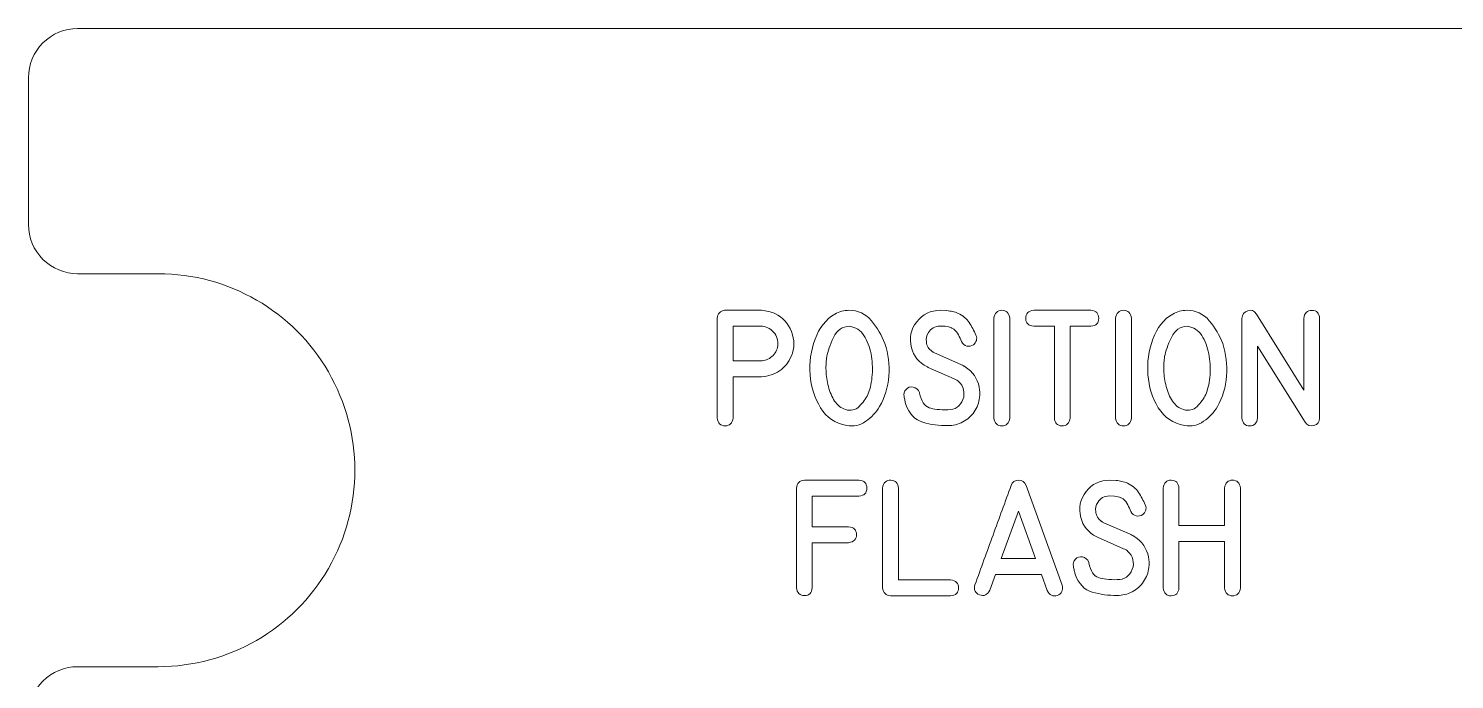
# Model space of a CAD drawing. Header units: millimetres. Extents: x -202 to 440, y -81 to 100.
# Drawn here: x -145.55 to -102, y 79.29 to 99.17 of the extents above; entities that cross this region are included whole.
import ezdxf

# ---------------------------------------------------------------- set-up
doc = ezdxf.new("R2010")
doc.units = ezdxf.units.MM
doc.header["$MEASUREMENT"] = 0
doc.layers.add('Cut', color=7, linetype='Continuous')
doc.layers.add('Engrave', color=7, linetype='Continuous')

msp = doc.modelspace()

# ---------------------------------------------------------------- linework, layer by layer
at = {"layer": 'Cut', "color": 250, "lineweight": 9}
msp.add_open_spline([(-1.0952, 97.6658), (-1.0954, 98.0639), (-1.2538, 98.4456), (-1.5355, 98.7269), (-1.5355, 98.7269), (-1.8171, 99.0082), (-2.1971, 99.1661), (-2.5952, 99.1658), (-2.5952, 99.1658), (-2.5952, 99.1658), (-144.0452, 99.1658), (-144.0452, 99.1658), (-144.0452, 99.1658), (-144.4432, 99.1656), (-144.8249, 99.0072), (-145.1062, 98.7255), (-145.1062, 98.7255), (-145.3875, 98.4439), (-145.5454, 98.0639), (-145.5452, 97.6658), (-145.5452, 97.6658), (-145.5452, 97.6658), (-145.5452, 93.1783), (-145.5452, 93.1783), (-145.5452, 93.1783), (-145.5449, 92.7802), (-145.3865, 92.3986), (-145.1049, 92.1173), (-145.1049, 92.1173), (-144.8232, 91.836), (-144.4432, 91.6781), (-144.0452, 91.6783), (-144.0452, 91.6783), (-144.0452, 91.6783), (-141.5827, 91.6783), (-141.5827, 91.6783), (-141.5827, 91.6783), (-139.4391, 91.6783), (-137.4583, 90.5347), (-136.3865, 88.6783), (-136.3865, 88.6783), (-135.3147, 86.8219), (-135.3147, 84.5347), (-136.3865, 82.6783), (-136.3865, 82.6783), (-137.4583, 80.8219), (-139.4391, 79.6783), (-141.5827, 79.6783), (-141.5827, 79.6783), (-141.5827, 79.6783), (-144.0452, 79.6783), (-144.0452, 79.6783), (-144.0452, 79.6783), (-144.4432, 79.6781), (-144.8249, 79.5197), (-145.1062, 79.238), (-145.1062, 79.238), (-145.3875, 78.9564), (-145.5454, 78.5764), (-145.5452, 78.1783), (-145.5452, 78.1783), (-145.5452, 78.1783), (-145.5452, 16.9783), (-145.5452, 16.9783), (-145.5452, 16.9783), (-145.5449, 16.5802), (-145.3865, 16.1986), (-145.1049, 15.9173), (-145.1049, 15.9173), (-144.8232, 15.636), (-144.4432, 15.4781), (-144.0452, 15.4783), (-144.0452, 15.4783), (-144.0452, 15.4783), (-141.5827, 15.4783), (-141.5827, 15.4783), (-141.5827, 15.4783), (-139.4391, 15.4783), (-137.4583, 14.3347), (-136.3865, 12.4783), (-136.3865, 12.4783), (-135.3147, 10.6219), (-135.3147, 8.3347), (-136.3865, 6.4783), (-136.3865, 6.4783), (-137.4583, 4.6219), (-139.4391, 3.4783), (-141.5827, 3.4783), (-141.5827, 3.4783), (-141.5827, 3.4783), (-144.0452, 3.4783), (-144.0452, 3.4783), (-144.0452, 3.4783), (-144.4432, 3.4781), (-144.8249, 3.3197), (-145.1062, 3.038), (-145.1062, 3.038), (-145.3875, 2.7564), (-145.5454, 2.3764), (-145.5452, 1.9783), (-145.5452, 1.9783), (-145.5452, 1.9783), (-145.5452, -59.2217), (-145.5452, -59.2217), (-145.5452, -59.2217), (-145.5449, -59.6198), (-145.3865, -60.0014), (-145.1049, -60.2827), (-145.1049, -60.2827), (-144.8232, -60.564), (-144.4432, -60.7219), (-144.0452, -60.7217), (-144.0452, -60.7217), (-144.0452, -60.7217), (-141.5827, -60.7217), (-141.5827, -60.7217), (-141.5827, -60.7217), (-139.4391, -60.7217), (-137.4583, -61.8653), (-136.3865, -63.7217), (-136.3865, -63.7217), (-135.3147, -65.5781), (-135.3147, -67.8653), (-136.3865, -69.7217), (-136.3865, -69.7217), (-137.4583, -71.5781), (-139.4391, -72.7217), (-141.5827, -72.7217), (-141.5827, -72.7217), (-141.5827, -72.7217), (-144.0452, -72.7217), (-144.0452, -72.7217), (-144.0452, -72.7217), (-144.4432, -72.7219), (-144.8249, -72.8803), (-145.1062, -73.162), (-145.1062, -73.162), (-145.3875, -73.4436), (-145.5454, -73.8236), (-145.5452, -74.2217), (-145.5452, -74.2217), (-145.5452, -74.2217), (-145.5452, -78.7092), (-145.5452, -78.7092), (-145.5452, -78.7092), (-145.5449, -79.1073), (-145.3865, -79.4889), (-145.1049, -79.7702), (-145.1049, -79.7702), (-144.8232, -80.0515), (-144.4432, -80.2094), (-144.0452, -80.2092), (-144.0452, -80.2092), (-144.0452, -80.2092), (-2.5952, -80.2092), (-2.5952, -80.2092), (-2.5952, -80.2092), (-2.1971, -80.2089), (-1.8154, -80.0505), (-1.5341, -79.7689), (-1.5341, -79.7689), (-1.2528, -79.4872), (-1.0949, -79.1073), (-1.0952, -78.7092), (-1.0952, -78.7092), (-1.0952, -78.7092), (-1.0952, -74.2217), (-1.0952, -74.2217), (-1.0952, -74.2217), (-1.0954, -73.8236), (-1.2538, -73.4419), (-1.5355, -73.1606), (-1.5355, -73.1606), (-1.8171, -72.8793), (-2.1971, -72.7214), (-2.5952, -72.7217), (-2.5952, -72.7217), (-2.5952, -72.7217), (-5.0577, -72.7217), (-5.0577, -72.7217), (-5.0577, -72.7217), (-7.2013, -72.7217), (-9.182, -71.5781), (-10.2538, -69.7217), (-10.2538, -69.7217), (-11.3256, -67.8653), (-11.3256, -65.5781), (-10.2538, -63.7217), (-10.2538, -63.7217), (-9.182, -61.8653), (-7.2013, -60.7217), (-5.0577, -60.7217), (-5.0577, -60.7217), (-5.0577, -60.7217), (-2.5952, -60.7217), (-2.5952, -60.7217), (-2.5952, -60.7217), (-2.1971, -60.7214), (-1.8154, -60.563), (-1.5341, -60.2814), (-1.5341, -60.2814), (-1.2528, -59.9997), (-1.0949, -59.6198), (-1.0952, -59.2217), (-1.0952, -59.2217), (-1.0952, -59.2217), (-1.0952, 1.9783), (-1.0952, 1.9783), (-1.0952, 1.9783), (-1.0954, 2.3764), (-1.2538, 2.7581), (-1.5355, 3.0394), (-1.5355, 3.0394), (-1.8171, 3.3207), (-2.1971, 3.4786), (-2.5952, 3.4783), (-2.5952, 3.4783), (-2.5952, 3.4783), (-5.0577, 3.4783), (-5.0577, 3.4783), (-5.0577, 3.4783), (-7.2013, 3.4783), (-9.182, 4.6219), (-10.2538, 6.4783), (-10.2538, 6.4783), (-11.3256, 8.3347), (-11.3256, 10.6219), (-10.2538, 12.4783), (-10.2538, 12.4783), (-9.182, 14.3347), (-7.2013, 15.4783), (-5.0577, 15.4783), (-5.0577, 15.4783), (-5.0577, 15.4783), (-2.5952, 15.4783), (-2.5952, 15.4783), (-2.5952, 15.4783), (-2.1971, 15.4786), (-1.8154, 15.637), (-1.5341, 15.9186), (-1.5341, 15.9186), (-1.2528, 16.2003), (-1.0949, 16.5802), (-1.0952, 16.9783), (-1.0952, 16.9783), (-1.0952, 16.9783), (-1.0952, 78.1783), (-1.0952, 78.1783), (-1.0952, 78.1783), (-1.0954, 78.5764), (-1.2538, 78.9581), (-1.5355, 79.2394), (-1.5355, 79.2394), (-1.8171, 79.5207), (-2.1971, 79.6786), (-2.5952, 79.6783), (-2.5952, 79.6783), (-2.5952, 79.6783), (-5.0577, 79.6783), (-5.0577, 79.6783), (-5.0577, 79.6783), (-7.2013, 79.6783), (-9.182, 80.8219), (-10.2538, 82.6783), (-10.2538, 82.6783), (-11.3256, 84.5347), (-11.3256, 86.8219), (-10.2538, 88.6783), (-10.2538, 88.6783), (-9.182, 90.5347), (-7.2013, 91.6783), (-5.0577, 91.6783), (-5.0577, 91.6783), (-5.0577, 91.6783), (-2.5952, 91.6783), (-2.5952, 91.6783), (-2.5952, 91.6783), (-2.1971, 91.6786), (-1.8154, 91.837), (-1.5341, 92.1186), (-1.5341, 92.1186), (-1.2528, 92.4003), (-1.0949, 92.7802), (-1.0952, 93.1783), (-1.0952, 93.1783), (-1.0952, 93.1783), (-1.0952, 97.6658), (-1.0952, 97.6658)], degree=3, knots=[0, 0, 0, 0, 0.0136986, 0.0136986, 0.0136986, 0.0136986, 0.0273973, 0.0273973, 0.0273973, 0.0273973, 0.0410959, 0.0410959, 0.0410959, 0.0410959, 0.0547945, 0.0547945, 0.0547945, 0.0547945, 0.0684932, 0.0684932, 0.0684932, 0.0684932, 0.0821918, 0.0821918, 0.0821918, 0.0821918, 0.0958904, 0.0958904, 0.0958904, 0.0958904, 0.109589, 0.109589, 0.109589, 0.109589, 0.1232877, 0.1232877, 0.1232877, 0.1232877, 0.1369863, 0.1369863, 0.1369863, 0.1369863, 0.1506849, 0.1506849, 0.1506849, 0.1506849, 0.1643836, 0.1643836, 0.1643836, 0.1643836, 0.1780822, 0.1780822, 0.1780822, 0.1780822, 0.1917808, 0.1917808, 0.1917808, 0.1917808, 0.2054795, 0.2054795, 0.2054795, 0.2054795, 0.2191781, 0.2191781, 0.2191781, 0.2191781, 0.2328767, 0.2328767, 0.2328767, 0.2328767, 0.2465753, 0.2465753, 0.2465753, 0.2465753, 0.260274, 0.260274, 0.260274, 0.260274, 0.2739726, 0.2739726, 0.2739726, 0.2739726, 0.2876712, 0.2876712, 0.2876712, 0.2876712, 0.3013699, 0.3013699, 0.3013699, 0.3013699, 0.3150685, 0.3150685, 0.3150685, 0.3150685, 0.3287671, 0.3287671, 0.3287671, 0.3287671, 0.3424658, 0.3424658, 0.3424658, 0.3424658, 0.3561644, 0.3561644, 0.3561644, 0.3561644, 0.369863, 0.369863, 0.369863, 0.369863, 0.3835616, 0.3835616, 0.3835616, 0.3835616, 0.3972603, 0.3972603, 0.3972603, 0.3972603, 0.4109589, 0.4109589, 0.4109589, 0.4109589, 0.4246575, 0.4246575, 0.4246575, 0.4246575, 0.4383562, 0.4383562, 0.4383562, 0.4383562, 0.4520548, 0.4520548, 0.4520548, 0.4520548, 0.4657534, 0.4657534, 0.4657534, 0.4657534, 0.4794521, 0.4794521, 0.4794521, 0.4794521, 0.4931507, 0.4931507, 0.4931507, 0.4931507, 0.5068493, 0.5068493, 0.5068493, 0.5068493, 0.5205479, 0.5205479, 0.5205479, 0.5205479, 0.5342466, 0.5342466, 0.5342466, 0.5342466, 0.5479452, 0.5479452, 0.5479452, 0.5479452, 0.5616438, 0.5616438, 0.5616438, 0.5616438, 0.5753425, 0.5753425, 0.5753425, 0.5753425, 0.5890411, 0.5890411, 0.5890411, 0.5890411, 0.6027397, 0.6027397, 0.6027397, 0.6027397, 0.6164384, 0.6164384, 0.6164384, 0.6164384, 0.630137, 0.630137, 0.630137, 0.630137, 0.6438356, 0.6438356, 0.6438356, 0.6438356, 0.6575342, 0.6575342, 0.6575342, 0.6575342, 0.6712329, 0.6712329, 0.6712329, 0.6712329, 0.6849315, 0.6849315, 0.6849315, 0.6849315, 0.6986301, 0.6986301, 0.6986301, 0.6986301, 0.7123288, 0.7123288, 0.7123288, 0.7123288, 0.7260274, 0.7260274, 0.7260274, 0.7260274, 0.739726, 0.739726, 0.739726, 0.739726, 0.7534247, 0.7534247, 0.7534247, 0.7534247, 0.7671233, 0.7671233, 0.7671233, 0.7671233, 0.7808219, 0.7808219, 0.7808219, 0.7808219, 0.7945205, 0.7945205, 0.7945205, 0.7945205, 0.8082192, 0.8082192, 0.8082192, 0.8082192, 0.8219178, 0.8219178, 0.8219178, 0.8219178, 0.8356164, 0.8356164, 0.8356164, 0.8356164, 0.8493151, 0.8493151, 0.8493151, 0.8493151, 0.8630137, 0.8630137, 0.8630137, 0.8630137, 0.8767123, 0.8767123, 0.8767123, 0.8767123, 0.890411, 0.890411, 0.890411, 0.890411, 0.9041096, 0.9041096, 0.9041096, 0.9041096, 0.9178082, 0.9178082, 0.9178082, 0.9178082, 0.9315068, 0.9315068, 0.9315068, 0.9315068, 0.9452055, 0.9452055, 0.9452055, 0.9452055, 0.9589041, 0.9589041, 0.9589041, 0.9589041, 0.9726027, 0.9726027, 0.9726027, 0.9726027, 1, 1, 1, 1], dxfattribs=at)
at = {"layer": 'Engrave', "color": 240, "lineweight": 9}
for points, knots in [([(-106.1221, 87.2708), (-106.1221, 87.1503), (-106.1803, 87.0739), (-106.2967, 87.0409), (-106.2967, 87.0409), (-106.4137, 87.0086), (-106.5036, 87.0427), (-106.5683, 87.1438), (-106.5683, 87.1438), (-106.5683, 87.1438), (-108.0153, 89.4639), (-108.0153, 89.4639), (-108.0153, 89.4639), (-108.0153, 89.4639), (-108.0153, 87.2708), (-108.0153, 87.2708), (-108.0153, 87.2708), (-108.0405, 87.1103), (-108.1217, 87.0298), (-108.2587, 87.0298), (-108.2587, 87.0298), (-108.3962, 87.0298), (-108.4768, 87.1103), (-108.5009, 87.2708), (-108.5009, 87.2708), (-108.5009, 87.2708), (-108.5009, 90.3129), (-108.5009, 90.3129), (-108.5009, 90.3129), (-108.4838, 90.4322), (-108.4227, 90.511), (-108.3175, 90.5492), (-108.3175, 90.5492), (-108.2122, 90.5869), (-108.1246, 90.551), (-108.0546, 90.4422), (-108.0546, 90.4422), (-108.0546, 90.4422), (-106.6077, 88.1187), (-106.6077, 88.1187), (-106.6077, 88.1187), (-106.6077, 88.1187), (-106.6077, 90.3129), (-106.6077, 90.3129), (-106.6077, 90.3129), (-106.5859, 90.4769), (-106.5025, 90.5586), (-106.3572, 90.5569), (-106.3572, 90.5569), (-106.212, 90.5551), (-106.1338, 90.474), (-106.1221, 90.3129), (-106.1221, 90.3129), (-106.1221, 90.3129), (-106.1221, 87.2708), (-106.1221, 87.2708)], [0, 0, 0, 0, 0.0666667, 0.0666667, 0.0666667, 0.0666667, 0.1333333, 0.1333333, 0.1333333, 0.1333333, 0.2, 0.2, 0.2, 0.2, 0.2666667, 0.2666667, 0.2666667, 0.2666667, 0.3333333, 0.3333333, 0.3333333, 0.3333333, 0.4, 0.4, 0.4, 0.4, 0.4666667, 0.4666667, 0.4666667, 0.4666667, 0.5333333, 0.5333333, 0.5333333, 0.5333333, 0.6, 0.6, 0.6, 0.6, 0.6666667, 0.6666667, 0.6666667, 0.6666667, 0.7333333, 0.7333333, 0.7333333, 0.7333333, 0.8, 0.8, 0.8, 0.8, 0.8666667, 0.8666667, 0.8666667, 0.8666667, 1, 1, 1, 1]), ([(-123.1936, 90.561), (-123.1936, 90.561), (-123.1607, 90.561), (-123.1607, 90.561), (-123.1607, 90.561), (-123.0137, 90.5504), (-122.8785, 90.5175), (-122.7545, 90.461), (-122.7545, 90.461), (-122.5169, 90.3499), (-122.3488, 90.1665), (-122.25, 89.9113), (-122.25, 89.9113), (-122.1512, 89.6567), (-122.1524, 89.408), (-122.2529, 89.1658), (-122.2529, 89.1658), (-122.3347, 88.9741), (-122.4552, 88.8236), (-122.6151, 88.7154), (-122.6151, 88.7154), (-122.7744, 88.6067), (-122.9567, 88.5461), (-123.1607, 88.5337), (-123.1607, 88.5337), (-123.1607, 88.5337), (-123.1936, 88.532), (-123.1936, 88.532), (-123.1936, 88.532), (-123.1936, 88.532), (-124.0309, 88.532), (-124.0309, 88.532), (-124.0309, 88.532), (-124.0309, 88.532), (-124.0309, 87.2761), (-124.0309, 87.2761), (-124.0309, 87.2761), (-124.0515, 87.1144), (-124.1332, 87.0333), (-124.2755, 87.0333), (-124.2755, 87.0333), (-124.4178, 87.0333), (-124.4989, 87.1144), (-124.5183, 87.2761), (-124.5183, 87.2761), (-124.5183, 87.2761), (-124.5183, 90.3199), (-124.5183, 90.3199), (-124.5183, 90.3199), (-124.5012, 90.4622), (-124.4254, 90.5428), (-124.2908, 90.561), (-124.2908, 90.561), (-124.2908, 90.561), (-124.2755, 90.561), (-124.2755, 90.561), (-124.2755, 90.561), (-124.2755, 90.561), (-123.1936, 90.561), (-123.1936, 90.561)], [0, 0, 0, 0, 0.0625, 0.0625, 0.0625, 0.0625, 0.125, 0.125, 0.125, 0.125, 0.1875, 0.1875, 0.1875, 0.1875, 0.25, 0.25, 0.25, 0.25, 0.3125, 0.3125, 0.3125, 0.3125, 0.375, 0.375, 0.375, 0.375, 0.4375, 0.4375, 0.4375, 0.4375, 0.5, 0.5, 0.5, 0.5, 0.5625, 0.5625, 0.5625, 0.5625, 0.625, 0.625, 0.625, 0.625, 0.6875, 0.6875, 0.6875, 0.6875, 0.75, 0.75, 0.75, 0.75, 0.8125, 0.8125, 0.8125, 0.8125, 0.875, 0.875, 0.875, 0.875, 1, 1, 1, 1]), ([(-119.3973, 89.5462), (-119.292, 89.2281), (-119.252, 88.8983), (-119.2779, 88.5561), (-119.2779, 88.5561), (-119.3038, 88.2139), (-119.3978, 87.9017), (-119.5595, 87.6189), (-119.5595, 87.6189), (-119.6618, 87.4431), (-119.8012, 87.2938), (-119.9782, 87.1709), (-119.9782, 87.1709), (-120.1551, 87.048), (-120.3503, 87.0051), (-120.5638, 87.0421), (-120.5638, 87.0421), (-120.9118, 87.1027), (-121.1782, 87.2844), (-121.3628, 87.586), (-121.3628, 87.586), (-121.548, 87.8882), (-121.6538, 88.2245), (-121.6809, 88.5949), (-121.6809, 88.5949), (-121.7079, 88.9653), (-121.6579, 89.3257), (-121.5309, 89.6773), (-121.5309, 89.6773), (-121.4039, 90.0289), (-121.2017, 90.2841), (-120.9236, 90.444), (-120.9236, 90.444), (-120.7883, 90.5222), (-120.6461, 90.561), (-120.4985, 90.561), (-120.4985, 90.561), (-120.2157, 90.561), (-119.9852, 90.4546), (-119.8059, 90.2417), (-119.8059, 90.2417), (-119.6266, 90.0283), (-119.4907, 89.7967), (-119.3973, 89.5462)], [0, 0, 0, 0, 0.0833333, 0.0833333, 0.0833333, 0.0833333, 0.1666667, 0.1666667, 0.1666667, 0.1666667, 0.25, 0.25, 0.25, 0.25, 0.3333333, 0.3333333, 0.3333333, 0.3333333, 0.4166667, 0.4166667, 0.4166667, 0.4166667, 0.5, 0.5, 0.5, 0.5, 0.5833333, 0.5833333, 0.5833333, 0.5833333, 0.6666667, 0.6666667, 0.6666667, 0.6666667, 0.75, 0.75, 0.75, 0.75, 0.8333333, 0.8333333, 0.8333333, 0.8333333, 1, 1, 1, 1]), ([(-117.0825, 88.9106), (-117.0825, 88.9106), (-117.0549, 88.8989), (-117.0549, 88.8989), (-117.0549, 88.8989), (-117.0549, 88.8989), (-117.0237, 88.8836), (-117.0237, 88.8836), (-117.0237, 88.8836), (-117.0237, 88.8836), (-116.9961, 88.8677), (-116.9961, 88.8677), (-116.9961, 88.8677), (-116.9884, 88.8618), (-116.979, 88.8565), (-116.9696, 88.8512), (-116.9696, 88.8512), (-116.9596, 88.8465), (-116.9502, 88.8407), (-116.9408, 88.8354), (-116.9408, 88.8354), (-116.7139, 88.686), (-116.5728, 88.4791), (-116.5193, 88.2151), (-116.5193, 88.2151), (-116.4987, 88.1116), (-116.494, 88.0052), (-116.5051, 87.8964), (-116.5051, 87.8964), (-116.524, 87.74), (-116.5786, 87.596), (-116.6698, 87.4631), (-116.6698, 87.4631), (-116.7609, 87.3302), (-116.8756, 87.2279), (-117.0131, 87.1556), (-117.0131, 87.1556), (-117.1613, 87.0774), (-117.3148, 87.0386), (-117.4735, 87.0386), (-117.4735, 87.0386), (-117.7398, 87.0386), (-117.9938, 87.0727), (-118.2367, 87.1409), (-118.2367, 87.1409), (-118.4789, 87.2091), (-118.6517, 87.3919), (-118.7546, 87.6895), (-118.7546, 87.6895), (-118.7688, 87.7277), (-118.7787, 87.7665), (-118.7858, 87.8065), (-118.7858, 87.8065), (-118.7929, 87.847), (-118.8011, 87.887), (-118.8099, 87.9276), (-118.8099, 87.9276), (-118.827, 88.0099), (-118.807, 88.0828), (-118.7488, 88.1463), (-118.7488, 88.1463), (-118.6911, 88.2092), (-118.6188, 88.2333), (-118.533, 88.2186), (-118.533, 88.2186), (-118.4419, 88.1998), (-118.3789, 88.1439), (-118.3431, 88.0499), (-118.3431, 88.0499), (-118.3431, 88.0499), (-118.3378, 88.034), (-118.3378, 88.034), (-118.3378, 88.034), (-118.2831, 87.7847), (-118.1867, 87.6359), (-118.0497, 87.5877), (-118.0497, 87.5877), (-117.9121, 87.5395), (-117.7216, 87.5178), (-117.477, 87.5225), (-117.477, 87.5225), (-117.2518, 87.5225), (-117.0972, 87.6283), (-117.0131, 87.8394), (-117.0131, 87.8394), (-116.9767, 87.9335), (-116.9708, 88.0316), (-116.9961, 88.1334), (-116.9961, 88.1334), (-117.0214, 88.2345), (-117.0713, 88.3197), (-117.146, 88.3873), (-117.146, 88.3873), (-117.1795, 88.4162), (-117.223, 88.4426), (-117.2771, 88.4679), (-117.2771, 88.4679), (-117.2771, 88.4679), (-118.0744, 88.8177), (-118.0744, 88.8177), (-118.0744, 88.8177), (-118.0744, 88.8177), (-118.1003, 88.8318), (-118.1003, 88.8318), (-118.1003, 88.8318), (-118.3613, 88.9694), (-118.523, 89.1652), (-118.5859, 89.4192), (-118.5859, 89.4192), (-118.6629, 89.7132), (-118.6094, 89.9766), (-118.4248, 90.2106), (-118.4248, 90.2106), (-118.2408, 90.444), (-117.9985, 90.561), (-117.6993, 90.561), (-117.6993, 90.561), (-117.6993, 90.561), (-117.5094, 90.5557), (-117.5094, 90.5557), (-117.5094, 90.5557), (-117.4476, 90.5445), (-117.3877, 90.5334), (-117.3306, 90.5222), (-117.3306, 90.5222), (-117.273, 90.5116), (-117.2148, 90.4928), (-117.1566, 90.4663), (-117.1566, 90.4663), (-117.012, 90.3987), (-116.9008, 90.3052), (-116.8238, 90.1871), (-116.8238, 90.1871), (-116.7468, 90.0689), (-116.6774, 89.9407), (-116.6157, 89.8031), (-116.6157, 89.8031), (-116.6098, 89.7902), (-116.6045, 89.7755), (-116.5998, 89.7584), (-116.5998, 89.7584), (-116.5875, 89.702), (-116.5933, 89.6509), (-116.6174, 89.605), (-116.6174, 89.605), (-116.631, 89.5762), (-116.6457, 89.5544), (-116.6604, 89.5397), (-116.6604, 89.5397), (-116.6751, 89.5244), (-116.6874, 89.5144), (-116.6962, 89.5086), (-116.6962, 89.5086), (-116.7562, 89.4662), (-116.8215, 89.4533), (-116.8926, 89.4709), (-116.8926, 89.4709), (-116.9643, 89.4868), (-117.0184, 89.5327), (-117.0566, 89.6085), (-117.0566, 89.6085), (-117.0866, 89.675), (-117.1184, 89.7432), (-117.1519, 89.8125), (-117.1519, 89.8125), (-117.186, 89.8819), (-117.2336, 89.9395), (-117.2942, 89.986), (-117.2942, 89.986), (-117.3195, 90.0042), (-117.3441, 90.0177), (-117.3677, 90.026), (-117.3677, 90.026), (-117.3912, 90.0348), (-117.4171, 90.0442), (-117.4459, 90.0548), (-117.4459, 90.0548), (-117.4459, 90.0548), (-117.5576, 90.0736), (-117.5576, 90.0736), (-117.5576, 90.0736), (-117.5576, 90.0736), (-117.7163, 90.0789), (-117.7163, 90.0789), (-117.7163, 90.0789), (-117.8704, 90.0765), (-117.988, 90.0101), (-118.0691, 89.879), (-118.0691, 89.879), (-118.1244, 89.7949), (-118.1449, 89.7014), (-118.1314, 89.5979), (-118.1314, 89.5979), (-118.1155, 89.4709), (-118.0556, 89.3722), (-117.9521, 89.3016), (-117.9521, 89.3016), (-117.9474, 89.2987), (-117.9427, 89.2946), (-117.9368, 89.2904), (-117.9368, 89.2904), (-117.9309, 89.2869), (-117.9245, 89.2828), (-117.918, 89.2793), (-117.918, 89.2793), (-117.918, 89.2793), (-117.8986, 89.271), (-117.8986, 89.271), (-117.8986, 89.271), (-117.8986, 89.271), (-117.878, 89.2622), (-117.878, 89.2622), (-117.878, 89.2622), (-117.878, 89.2622), (-117.0825, 88.9106), (-117.0825, 88.9106)], [0, 0, 0, 0, 0.0181818, 0.0181818, 0.0181818, 0.0181818, 0.0363636, 0.0363636, 0.0363636, 0.0363636, 0.0545455, 0.0545455, 0.0545455, 0.0545455, 0.0727273, 0.0727273, 0.0727273, 0.0727273, 0.0909091, 0.0909091, 0.0909091, 0.0909091, 0.1090909, 0.1090909, 0.1090909, 0.1090909, 0.1272727, 0.1272727, 0.1272727, 0.1272727, 0.1454545, 0.1454545, 0.1454545, 0.1454545, 0.1636364, 0.1636364, 0.1636364, 0.1636364, 0.1818182, 0.1818182, 0.1818182, 0.1818182, 0.2, 0.2, 0.2, 0.2, 0.2181818, 0.2181818, 0.2181818, 0.2181818, 0.2363636, 0.2363636, 0.2363636, 0.2363636, 0.2545455, 0.2545455, 0.2545455, 0.2545455, 0.2727273, 0.2727273, 0.2727273, 0.2727273, 0.2909091, 0.2909091, 0.2909091, 0.2909091, 0.3090909, 0.3090909, 0.3090909, 0.3090909, 0.3272727, 0.3272727, 0.3272727, 0.3272727, 0.3454545, 0.3454545, 0.3454545, 0.3454545, 0.3636364, 0.3636364, 0.3636364, 0.3636364, 0.3818182, 0.3818182, 0.3818182, 0.3818182, 0.4, 0.4, 0.4, 0.4, 0.4181818, 0.4181818, 0.4181818, 0.4181818, 0.4363636, 0.4363636, 0.4363636, 0.4363636, 0.4545455, 0.4545455, 0.4545455, 0.4545455, 0.4727273, 0.4727273, 0.4727273, 0.4727273, 0.4909091, 0.4909091, 0.4909091, 0.4909091, 0.5090909, 0.5090909, 0.5090909, 0.5090909, 0.5272727, 0.5272727, 0.5272727, 0.5272727, 0.5454545, 0.5454545, 0.5454545, 0.5454545, 0.5636364, 0.5636364, 0.5636364, 0.5636364, 0.5818182, 0.5818182, 0.5818182, 0.5818182, 0.6, 0.6, 0.6, 0.6, 0.6181818, 0.6181818, 0.6181818, 0.6181818, 0.6363636, 0.6363636, 0.6363636, 0.6363636, 0.6545455, 0.6545455, 0.6545455, 0.6545455, 0.6727273, 0.6727273, 0.6727273, 0.6727273, 0.6909091, 0.6909091, 0.6909091, 0.6909091, 0.7090909, 0.7090909, 0.7090909, 0.7090909, 0.7272727, 0.7272727, 0.7272727, 0.7272727, 0.7454545, 0.7454545, 0.7454545, 0.7454545, 0.7636364, 0.7636364, 0.7636364, 0.7636364, 0.7818182, 0.7818182, 0.7818182, 0.7818182, 0.8, 0.8, 0.8, 0.8, 0.8181818, 0.8181818, 0.8181818, 0.8181818, 0.8363636, 0.8363636, 0.8363636, 0.8363636, 0.8545455, 0.8545455, 0.8545455, 0.8545455, 0.8727273, 0.8727273, 0.8727273, 0.8727273, 0.8909091, 0.8909091, 0.8909091, 0.8909091, 0.9090909, 0.9090909, 0.9090909, 0.9090909, 0.9272727, 0.9272727, 0.9272727, 0.9272727, 0.9454545, 0.9454545, 0.9454545, 0.9454545, 0.9636364, 0.9636364, 0.9636364, 0.9636364, 1, 1, 1, 1]), ([(-115.5838, 87.2708), (-115.6091, 87.1091), (-115.6908, 87.0286), (-115.829, 87.0292), (-115.829, 87.0292), (-115.9678, 87.0298), (-116.0489, 87.1103), (-116.073, 87.2708), (-116.073, 87.2708), (-116.073, 87.2708), (-116.073, 90.3164), (-116.073, 90.3164), (-116.073, 90.3164), (-116.0489, 90.4781), (-115.9678, 90.5598), (-115.829, 90.5604), (-115.829, 90.5604), (-115.6908, 90.561), (-115.6091, 90.4793), (-115.5838, 90.3164), (-115.5838, 90.3164), (-115.5838, 90.3164), (-115.5838, 87.2708), (-115.5838, 87.2708)], [0, 0, 0, 0, 0.1428571, 0.1428571, 0.1428571, 0.1428571, 0.2857143, 0.2857143, 0.2857143, 0.2857143, 0.4285714, 0.4285714, 0.4285714, 0.4285714, 0.5714286, 0.5714286, 0.5714286, 0.5714286, 0.7142857, 0.7142857, 0.7142857, 0.7142857, 1, 1, 1, 1]), ([(-114.2216, 87.2744), (-114.2216, 87.2744), (-114.2216, 90.0754), (-114.2216, 90.0754), (-114.2216, 90.0754), (-114.2216, 90.0754), (-114.8536, 90.0754), (-114.8536, 90.0754), (-114.8536, 90.0754), (-115.0142, 90.0877), (-115.0947, 90.1688), (-115.0941, 90.317), (-115.0941, 90.317), (-115.0935, 90.4658), (-115.013, 90.5475), (-114.8536, 90.561), (-114.8536, 90.561), (-114.8536, 90.561), (-113.1051, 90.561), (-113.1051, 90.561), (-113.1051, 90.561), (-112.9469, 90.5487), (-112.867, 90.4669), (-112.8664, 90.317), (-112.8664, 90.317), (-112.8658, 90.1677), (-112.9457, 90.0865), (-113.1051, 90.0754), (-113.1051, 90.0754), (-113.1051, 90.0754), (-113.7354, 90.0754), (-113.7354, 90.0754), (-113.7354, 90.0754), (-113.7354, 90.0754), (-113.7354, 87.2744), (-113.7354, 87.2744), (-113.7354, 87.2744), (-113.7618, 87.1115), (-113.8465, 87.0309), (-113.9899, 87.0333), (-113.9899, 87.0333), (-114.1328, 87.0357), (-114.2098, 87.1162), (-114.2216, 87.2744)], [0, 0, 0, 0, 0.0833333, 0.0833333, 0.0833333, 0.0833333, 0.1666667, 0.1666667, 0.1666667, 0.1666667, 0.25, 0.25, 0.25, 0.25, 0.3333333, 0.3333333, 0.3333333, 0.3333333, 0.4166667, 0.4166667, 0.4166667, 0.4166667, 0.5, 0.5, 0.5, 0.5, 0.5833333, 0.5833333, 0.5833333, 0.5833333, 0.6666667, 0.6666667, 0.6666667, 0.6666667, 0.75, 0.75, 0.75, 0.75, 0.8333333, 0.8333333, 0.8333333, 0.8333333, 1, 1, 1, 1]), ([(-111.8633, 87.2708), (-111.8886, 87.1091), (-111.9703, 87.0286), (-112.1085, 87.0292), (-112.1085, 87.0292), (-112.2473, 87.0298), (-112.3284, 87.1103), (-112.3525, 87.2708), (-112.3525, 87.2708), (-112.3525, 87.2708), (-112.3525, 90.3164), (-112.3525, 90.3164), (-112.3525, 90.3164), (-112.3284, 90.4781), (-112.2473, 90.5598), (-112.1085, 90.5604), (-112.1085, 90.5604), (-111.9703, 90.561), (-111.8886, 90.4793), (-111.8633, 90.3164), (-111.8633, 90.3164), (-111.8633, 90.3164), (-111.8633, 87.2708), (-111.8633, 87.2708)], [0, 0, 0, 0, 0.1428571, 0.1428571, 0.1428571, 0.1428571, 0.2857143, 0.2857143, 0.2857143, 0.2857143, 0.4285714, 0.4285714, 0.4285714, 0.4285714, 0.5714286, 0.5714286, 0.5714286, 0.5714286, 0.7142857, 0.7142857, 0.7142857, 0.7142857, 1, 1, 1, 1]), ([(-109.083, 89.5462), (-108.9777, 89.2281), (-108.9377, 88.8983), (-108.9636, 88.5561), (-108.9636, 88.5561), (-108.9895, 88.2139), (-109.0835, 87.9017), (-109.2452, 87.6189), (-109.2452, 87.6189), (-109.3475, 87.4431), (-109.4869, 87.2938), (-109.6639, 87.1709), (-109.6639, 87.1709), (-109.8408, 87.048), (-110.036, 87.0051), (-110.2495, 87.0421), (-110.2495, 87.0421), (-110.5975, 87.1027), (-110.8639, 87.2844), (-111.0485, 87.586), (-111.0485, 87.586), (-111.2337, 87.8882), (-111.3395, 88.2245), (-111.3666, 88.5949), (-111.3666, 88.5949), (-111.3936, 88.9653), (-111.3436, 89.3257), (-111.2166, 89.6773), (-111.2166, 89.6773), (-111.0896, 90.0289), (-110.8874, 90.2841), (-110.6093, 90.444), (-110.6093, 90.444), (-110.474, 90.5222), (-110.3318, 90.561), (-110.1842, 90.561), (-110.1842, 90.561), (-109.9014, 90.561), (-109.6709, 90.4546), (-109.4916, 90.2417), (-109.4916, 90.2417), (-109.3123, 90.0283), (-109.1764, 89.7967), (-109.083, 89.5462)], [0, 0, 0, 0, 0.0833333, 0.0833333, 0.0833333, 0.0833333, 0.1666667, 0.1666667, 0.1666667, 0.1666667, 0.25, 0.25, 0.25, 0.25, 0.3333333, 0.3333333, 0.3333333, 0.3333333, 0.4166667, 0.4166667, 0.4166667, 0.4166667, 0.5, 0.5, 0.5, 0.5, 0.5833333, 0.5833333, 0.5833333, 0.5833333, 0.6666667, 0.6666667, 0.6666667, 0.6666667, 0.75, 0.75, 0.75, 0.75, 0.8333333, 0.8333333, 0.8333333, 0.8333333, 1, 1, 1, 1]), ([(-123.1936, 90.0754), (-123.1936, 90.0754), (-124.0309, 90.0754), (-124.0309, 90.0754), (-124.0309, 90.0754), (-124.0309, 90.0754), (-124.0309, 89.0194), (-124.0309, 89.0194), (-124.0309, 89.0194), (-124.0309, 89.0194), (-123.1936, 89.0194), (-123.1936, 89.0194), (-123.1936, 89.0194), (-123.0625, 89.0194), (-122.9473, 89.0629), (-122.8468, 89.1505), (-122.8468, 89.1505), (-122.7462, 89.2375), (-122.6874, 89.3469), (-122.6698, 89.4774), (-122.6698, 89.4774), (-122.6492, 89.6362), (-122.6921, 89.7755), (-122.7974, 89.8954), (-122.7974, 89.8954), (-122.9032, 90.0154), (-123.0355, 90.0754), (-123.1936, 90.0754)], [0, 0, 0, 0, 0.125, 0.125, 0.125, 0.125, 0.25, 0.25, 0.25, 0.25, 0.375, 0.375, 0.375, 0.375, 0.5, 0.5, 0.5, 0.5, 0.625, 0.625, 0.625, 0.625, 0.75, 0.75, 0.75, 0.75, 1, 1, 1, 1]), ([(-120.4844, 90.0718), (-120.6955, 90.0718), (-120.8554, 89.9584), (-120.9641, 89.7308), (-120.9641, 89.7308), (-121.0729, 89.5033), (-121.1411, 89.3093), (-121.1699, 89.1487), (-121.1699, 89.1487), (-121.1917, 89.0312), (-121.1999, 88.8895), (-121.194, 88.7231), (-121.194, 88.7231), (-121.1882, 88.5567), (-121.164, 88.3921), (-121.1217, 88.2298), (-121.1217, 88.2298), (-121.0794, 88.0669), (-121.0153, 87.9205), (-120.9306, 87.7906), (-120.9306, 87.7906), (-120.8454, 87.6601), (-120.7343, 87.5736), (-120.5967, 87.5313), (-120.5967, 87.5313), (-120.4356, 87.4807), (-120.2968, 87.5125), (-120.1804, 87.6265), (-120.1804, 87.6265), (-120.064, 87.7412), (-119.9758, 87.8623), (-119.9158, 87.9911), (-119.9158, 87.9911), (-119.8553, 88.1234), (-119.8135, 88.2962), (-119.7912, 88.5114), (-119.7912, 88.5114), (-119.7688, 88.726), (-119.7741, 88.9406), (-119.8065, 89.1546), (-119.8065, 89.1546), (-119.8394, 89.3686), (-119.9035, 89.5615), (-119.9987, 89.7332), (-119.9987, 89.7332), (-120.094, 89.9048), (-120.2298, 90.0142), (-120.405, 90.0612), (-120.405, 90.0612), (-120.4279, 90.0683), (-120.4544, 90.0718), (-120.4844, 90.0718)], [0, 0, 0, 0, 0.0714286, 0.0714286, 0.0714286, 0.0714286, 0.1428571, 0.1428571, 0.1428571, 0.1428571, 0.2142857, 0.2142857, 0.2142857, 0.2142857, 0.2857143, 0.2857143, 0.2857143, 0.2857143, 0.3571429, 0.3571429, 0.3571429, 0.3571429, 0.4285714, 0.4285714, 0.4285714, 0.4285714, 0.5, 0.5, 0.5, 0.5, 0.5714286, 0.5714286, 0.5714286, 0.5714286, 0.6428571, 0.6428571, 0.6428571, 0.6428571, 0.7142857, 0.7142857, 0.7142857, 0.7142857, 0.7857143, 0.7857143, 0.7857143, 0.7857143, 0.8571429, 0.8571429, 0.8571429, 0.8571429, 1, 1, 1, 1]), ([(-110.1701, 90.0718), (-110.3812, 90.0718), (-110.5411, 89.9584), (-110.6498, 89.7308), (-110.6498, 89.7308), (-110.7586, 89.5033), (-110.8268, 89.3093), (-110.8556, 89.1487), (-110.8556, 89.1487), (-110.8774, 89.0312), (-110.8856, 88.8895), (-110.8797, 88.7231), (-110.8797, 88.7231), (-110.8739, 88.5567), (-110.8497, 88.3921), (-110.8074, 88.2298), (-110.8074, 88.2298), (-110.7651, 88.0669), (-110.701, 87.9205), (-110.6163, 87.7906), (-110.6163, 87.7906), (-110.5311, 87.6601), (-110.42, 87.5736), (-110.2824, 87.5313), (-110.2824, 87.5313), (-110.1213, 87.4807), (-109.9825, 87.5125), (-109.8661, 87.6265), (-109.8661, 87.6265), (-109.7497, 87.7412), (-109.6615, 87.8623), (-109.6015, 87.9911), (-109.6015, 87.9911), (-109.541, 88.1234), (-109.4992, 88.2962), (-109.4769, 88.5114), (-109.4769, 88.5114), (-109.4545, 88.726), (-109.4598, 88.9406), (-109.4922, 89.1546), (-109.4922, 89.1546), (-109.5251, 89.3686), (-109.5892, 89.5615), (-109.6844, 89.7332), (-109.6844, 89.7332), (-109.7797, 89.9048), (-109.9155, 90.0142), (-110.0907, 90.0612), (-110.0907, 90.0612), (-110.1136, 90.0683), (-110.1401, 90.0718), (-110.1701, 90.0718)], [0, 0, 0, 0, 0.0714286, 0.0714286, 0.0714286, 0.0714286, 0.1428571, 0.1428571, 0.1428571, 0.1428571, 0.2142857, 0.2142857, 0.2142857, 0.2142857, 0.2857143, 0.2857143, 0.2857143, 0.2857143, 0.3571429, 0.3571429, 0.3571429, 0.3571429, 0.4285714, 0.4285714, 0.4285714, 0.4285714, 0.5, 0.5, 0.5, 0.5, 0.5714286, 0.5714286, 0.5714286, 0.5714286, 0.6428571, 0.6428571, 0.6428571, 0.6428571, 0.7142857, 0.7142857, 0.7142857, 0.7142857, 0.7857143, 0.7857143, 0.7857143, 0.7857143, 0.8571429, 0.8571429, 0.8571429, 0.8571429, 1, 1, 1, 1]), ([(-122.0999, 82.0909), (-122.0999, 82.0909), (-122.0999, 85.1294), (-122.0999, 85.1294), (-122.0999, 85.1294), (-122.0793, 85.2811), (-121.9976, 85.3628), (-121.8553, 85.374), (-121.8553, 85.374), (-121.8553, 85.374), (-120.1879, 85.374), (-120.1879, 85.374), (-120.1879, 85.374), (-120.0286, 85.3617), (-119.9486, 85.2799), (-119.9486, 85.13), (-119.9486, 85.13), (-119.9486, 84.9807), (-120.0297, 84.9001), (-120.1914, 84.8901), (-120.1914, 84.8901), (-120.1914, 84.8901), (-121.616, 84.8901), (-121.616, 84.8901), (-121.616, 84.8901), (-121.616, 84.8901), (-121.616, 83.9476), (-121.616, 83.9476), (-121.616, 83.9476), (-121.616, 83.9476), (-120.5048, 83.9476), (-120.5048, 83.9476), (-120.5048, 83.9476), (-120.3466, 83.9365), (-120.2661, 83.8589), (-120.2637, 83.7154), (-120.2637, 83.7154), (-120.2614, 83.5719), (-120.3419, 83.4879), (-120.5048, 83.4638), (-120.5048, 83.4638), (-120.5048, 83.4638), (-121.616, 83.4638), (-121.616, 83.4638), (-121.616, 83.4638), (-121.616, 83.4638), (-121.616, 82.0909), (-121.616, 82.0909), (-121.616, 82.0909), (-121.6272, 81.9327), (-121.7054, 81.8522), (-121.8494, 81.8498), (-121.8494, 81.8498), (-121.9935, 81.8475), (-122.077, 81.928), (-122.0999, 82.0909)], [0, 0, 0, 0, 0.0666667, 0.0666667, 0.0666667, 0.0666667, 0.1333333, 0.1333333, 0.1333333, 0.1333333, 0.2, 0.2, 0.2, 0.2, 0.2666667, 0.2666667, 0.2666667, 0.2666667, 0.3333333, 0.3333333, 0.3333333, 0.3333333, 0.4, 0.4, 0.4, 0.4, 0.4666667, 0.4666667, 0.4666667, 0.4666667, 0.5333333, 0.5333333, 0.5333333, 0.5333333, 0.6, 0.6, 0.6, 0.6, 0.6666667, 0.6666667, 0.6666667, 0.6666667, 0.7333333, 0.7333333, 0.7333333, 0.7333333, 0.8, 0.8, 0.8, 0.8, 0.8666667, 0.8666667, 0.8666667, 0.8666667, 1, 1, 1, 1]), ([(-119.2219, 81.8445), (-119.363, 81.8539), (-119.4447, 81.9333), (-119.4665, 82.0838), (-119.4665, 82.0838), (-119.4665, 82.0838), (-119.4665, 85.1294), (-119.4665, 85.1294), (-119.4665, 85.1294), (-119.4424, 85.2946), (-119.3583, 85.3758), (-119.2149, 85.3734), (-119.2149, 85.3734), (-119.0714, 85.3705), (-118.9932, 85.2887), (-118.9809, 85.1294), (-118.9809, 85.1294), (-118.9809, 85.1294), (-118.9809, 82.3255), (-118.9809, 82.3255), (-118.9809, 82.3255), (-118.9809, 82.3255), (-117.391, 82.3267), (-117.391, 82.3267), (-117.391, 82.3267), (-117.2276, 82.3084), (-117.147, 82.2261), (-117.1488, 82.0797), (-117.1488, 82.0797), (-117.1506, 81.9333), (-117.2317, 81.8551), (-117.3928, 81.8445), (-117.3928, 81.8445), (-117.3928, 81.8445), (-119.2219, 81.8445), (-119.2219, 81.8445)], [0, 0, 0, 0, 0.1, 0.1, 0.1, 0.1, 0.2, 0.2, 0.2, 0.2, 0.3, 0.3, 0.3, 0.3, 0.4, 0.4, 0.4, 0.4, 0.5, 0.5, 0.5, 0.5, 0.6, 0.6, 0.6, 0.6, 0.7, 0.7, 0.7, 0.7, 0.8, 0.8, 0.8, 0.8, 1, 1, 1, 1]), ([(-116.6467, 82.1785), (-116.4632, 82.6853), (-116.2792, 83.1915), (-116.0952, 83.6972), (-116.0952, 83.6972), (-115.9105, 84.2028), (-115.7259, 84.709), (-115.5413, 85.2153), (-115.5413, 85.2153), (-115.5031, 85.3199), (-115.4278, 85.3728), (-115.3155, 85.374), (-115.3155, 85.374), (-115.2026, 85.3752), (-115.1268, 85.3223), (-115.088, 85.2153), (-115.088, 85.2153), (-115.088, 85.2153), (-113.9838, 82.1703), (-113.9838, 82.1703), (-113.9838, 82.1703), (-113.9497, 82.008), (-113.9991, 81.9039), (-114.132, 81.8569), (-114.132, 81.8569), (-114.2655, 81.8093), (-114.3678, 81.8581), (-114.4407, 82.0015), (-114.4407, 82.0015), (-114.4407, 82.0015), (-114.6176, 82.4942), (-114.6176, 82.4942), (-114.6176, 82.4942), (-114.6176, 82.4942), (-116.0217, 82.4942), (-116.0217, 82.4942), (-116.0217, 82.4942), (-116.0217, 82.4942), (-116.1939, 82.0133), (-116.1939, 82.0133), (-116.1939, 82.0133), (-116.2674, 81.8686), (-116.3721, 81.8216), (-116.5073, 81.8716), (-116.5073, 81.8716), (-116.6431, 81.921), (-116.6896, 82.0239), (-116.6467, 82.1785)], [0, 0, 0, 0, 0.0769231, 0.0769231, 0.0769231, 0.0769231, 0.1538462, 0.1538462, 0.1538462, 0.1538462, 0.2307692, 0.2307692, 0.2307692, 0.2307692, 0.3076923, 0.3076923, 0.3076923, 0.3076923, 0.3846154, 0.3846154, 0.3846154, 0.3846154, 0.4615385, 0.4615385, 0.4615385, 0.4615385, 0.5384615, 0.5384615, 0.5384615, 0.5384615, 0.6153846, 0.6153846, 0.6153846, 0.6153846, 0.6923077, 0.6923077, 0.6923077, 0.6923077, 0.7692308, 0.7692308, 0.7692308, 0.7692308, 0.8461538, 0.8461538, 0.8461538, 0.8461538, 1, 1, 1, 1]), ([(-111.9119, 83.7236), (-111.9119, 83.7236), (-111.8843, 83.7119), (-111.8843, 83.7119), (-111.8843, 83.7119), (-111.8843, 83.7119), (-111.8531, 83.6966), (-111.8531, 83.6966), (-111.8531, 83.6966), (-111.8531, 83.6966), (-111.8255, 83.6807), (-111.8255, 83.6807), (-111.8255, 83.6807), (-111.8178, 83.6748), (-111.8084, 83.6695), (-111.799, 83.6642), (-111.799, 83.6642), (-111.789, 83.6595), (-111.7796, 83.6537), (-111.7702, 83.6484), (-111.7702, 83.6484), (-111.5433, 83.499), (-111.4022, 83.2921), (-111.3487, 83.0281), (-111.3487, 83.0281), (-111.3281, 82.9246), (-111.3234, 82.8182), (-111.3345, 82.7094), (-111.3345, 82.7094), (-111.3534, 82.553), (-111.408, 82.409), (-111.4992, 82.2761), (-111.4992, 82.2761), (-111.5903, 82.1432), (-111.705, 82.0409), (-111.8425, 81.9686), (-111.8425, 81.9686), (-111.9907, 81.8904), (-112.1442, 81.8516), (-112.3029, 81.8516), (-112.3029, 81.8516), (-112.5692, 81.8516), (-112.8232, 81.8857), (-113.0661, 81.9539), (-113.0661, 81.9539), (-113.3083, 82.0221), (-113.4811, 82.2049), (-113.584, 82.5025), (-113.584, 82.5025), (-113.5982, 82.5407), (-113.6081, 82.5795), (-113.6152, 82.6195), (-113.6152, 82.6195), (-113.6223, 82.66), (-113.6305, 82.7), (-113.6393, 82.7406), (-113.6393, 82.7406), (-113.6564, 82.8229), (-113.6364, 82.8958), (-113.5782, 82.9593), (-113.5782, 82.9593), (-113.5205, 83.0222), (-113.4482, 83.0463), (-113.3624, 83.0316), (-113.3624, 83.0316), (-113.2713, 83.0128), (-113.2083, 82.9569), (-113.1725, 82.8629), (-113.1725, 82.8629), (-113.1725, 82.8629), (-113.1672, 82.847), (-113.1672, 82.847), (-113.1672, 82.847), (-113.1125, 82.5977), (-113.0161, 82.4489), (-112.8791, 82.4007), (-112.8791, 82.4007), (-112.7415, 82.3525), (-112.551, 82.3308), (-112.3064, 82.3355), (-112.3064, 82.3355), (-112.0812, 82.3355), (-111.9266, 82.4413), (-111.8425, 82.6524), (-111.8425, 82.6524), (-111.8061, 82.7465), (-111.8002, 82.8446), (-111.8255, 82.9464), (-111.8255, 82.9464), (-111.8508, 83.0475), (-111.9007, 83.1327), (-111.9754, 83.2003), (-111.9754, 83.2003), (-112.0089, 83.2292), (-112.0524, 83.2556), (-112.1065, 83.2809), (-112.1065, 83.2809), (-112.1065, 83.2809), (-112.9038, 83.6307), (-112.9038, 83.6307), (-112.9038, 83.6307), (-112.9038, 83.6307), (-112.9297, 83.6448), (-112.9297, 83.6448), (-112.9297, 83.6448), (-113.1907, 83.7824), (-113.3524, 83.9782), (-113.4153, 84.2322), (-113.4153, 84.2322), (-113.4923, 84.5262), (-113.4388, 84.7896), (-113.2542, 85.0236), (-113.2542, 85.0236), (-113.0702, 85.257), (-112.8279, 85.374), (-112.5287, 85.374), (-112.5287, 85.374), (-112.5287, 85.374), (-112.3388, 85.3687), (-112.3388, 85.3687), (-112.3388, 85.3687), (-112.277, 85.3575), (-112.2171, 85.3464), (-112.16, 85.3352), (-112.16, 85.3352), (-112.1024, 85.3246), (-112.0442, 85.3058), (-111.986, 85.2793), (-111.986, 85.2793), (-111.8414, 85.2117), (-111.7302, 85.1182), (-111.6532, 85.0001), (-111.6532, 85.0001), (-111.5762, 84.8819), (-111.5068, 84.7537), (-111.4451, 84.6161), (-111.4451, 84.6161), (-111.4392, 84.6032), (-111.4339, 84.5885), (-111.4292, 84.5714), (-111.4292, 84.5714), (-111.4169, 84.515), (-111.4227, 84.4639), (-111.4468, 84.418), (-111.4468, 84.418), (-111.4604, 84.3892), (-111.4751, 84.3674), (-111.4898, 84.3527), (-111.4898, 84.3527), (-111.5045, 84.3374), (-111.5168, 84.3274), (-111.5256, 84.3216), (-111.5256, 84.3216), (-111.5856, 84.2792), (-111.6509, 84.2663), (-111.722, 84.2839), (-111.722, 84.2839), (-111.7937, 84.2998), (-111.8478, 84.3457), (-111.886, 84.4215), (-111.886, 84.4215), (-111.916, 84.488), (-111.9478, 84.5562), (-111.9813, 84.6255), (-111.9813, 84.6255), (-112.0154, 84.6949), (-112.063, 84.7525), (-112.1236, 84.799), (-112.1236, 84.799), (-112.1489, 84.8172), (-112.1735, 84.8307), (-112.1971, 84.839), (-112.1971, 84.839), (-112.2206, 84.8478), (-112.2465, 84.8572), (-112.2753, 84.8678), (-112.2753, 84.8678), (-112.2753, 84.8678), (-112.387, 84.8866), (-112.387, 84.8866), (-112.387, 84.8866), (-112.387, 84.8866), (-112.5457, 84.8919), (-112.5457, 84.8919), (-112.5457, 84.8919), (-112.6998, 84.8895), (-112.8174, 84.8231), (-112.8985, 84.692), (-112.8985, 84.692), (-112.9538, 84.6079), (-112.9743, 84.5144), (-112.9608, 84.4109), (-112.9608, 84.4109), (-112.9449, 84.2839), (-112.885, 84.1852), (-112.7815, 84.1146), (-112.7815, 84.1146), (-112.7768, 84.1117), (-112.7721, 84.1076), (-112.7662, 84.1034), (-112.7662, 84.1034), (-112.7603, 84.0999), (-112.7539, 84.0958), (-112.7474, 84.0923), (-112.7474, 84.0923), (-112.7474, 84.0923), (-112.728, 84.084), (-112.728, 84.084), (-112.728, 84.084), (-112.728, 84.084), (-112.7074, 84.0752), (-112.7074, 84.0752), (-112.7074, 84.0752), (-112.7074, 84.0752), (-111.9119, 83.7236), (-111.9119, 83.7236)], [0, 0, 0, 0, 0.0181818, 0.0181818, 0.0181818, 0.0181818, 0.0363636, 0.0363636, 0.0363636, 0.0363636, 0.0545455, 0.0545455, 0.0545455, 0.0545455, 0.0727273, 0.0727273, 0.0727273, 0.0727273, 0.0909091, 0.0909091, 0.0909091, 0.0909091, 0.1090909, 0.1090909, 0.1090909, 0.1090909, 0.1272727, 0.1272727, 0.1272727, 0.1272727, 0.1454545, 0.1454545, 0.1454545, 0.1454545, 0.1636364, 0.1636364, 0.1636364, 0.1636364, 0.1818182, 0.1818182, 0.1818182, 0.1818182, 0.2, 0.2, 0.2, 0.2, 0.2181818, 0.2181818, 0.2181818, 0.2181818, 0.2363636, 0.2363636, 0.2363636, 0.2363636, 0.2545455, 0.2545455, 0.2545455, 0.2545455, 0.2727273, 0.2727273, 0.2727273, 0.2727273, 0.2909091, 0.2909091, 0.2909091, 0.2909091, 0.3090909, 0.3090909, 0.3090909, 0.3090909, 0.3272727, 0.3272727, 0.3272727, 0.3272727, 0.3454545, 0.3454545, 0.3454545, 0.3454545, 0.3636364, 0.3636364, 0.3636364, 0.3636364, 0.3818182, 0.3818182, 0.3818182, 0.3818182, 0.4, 0.4, 0.4, 0.4, 0.4181818, 0.4181818, 0.4181818, 0.4181818, 0.4363636, 0.4363636, 0.4363636, 0.4363636, 0.4545455, 0.4545455, 0.4545455, 0.4545455, 0.4727273, 0.4727273, 0.4727273, 0.4727273, 0.4909091, 0.4909091, 0.4909091, 0.4909091, 0.5090909, 0.5090909, 0.5090909, 0.5090909, 0.5272727, 0.5272727, 0.5272727, 0.5272727, 0.5454545, 0.5454545, 0.5454545, 0.5454545, 0.5636364, 0.5636364, 0.5636364, 0.5636364, 0.5818182, 0.5818182, 0.5818182, 0.5818182, 0.6, 0.6, 0.6, 0.6, 0.6181818, 0.6181818, 0.6181818, 0.6181818, 0.6363636, 0.6363636, 0.6363636, 0.6363636, 0.6545455, 0.6545455, 0.6545455, 0.6545455, 0.6727273, 0.6727273, 0.6727273, 0.6727273, 0.6909091, 0.6909091, 0.6909091, 0.6909091, 0.7090909, 0.7090909, 0.7090909, 0.7090909, 0.7272727, 0.7272727, 0.7272727, 0.7272727, 0.7454545, 0.7454545, 0.7454545, 0.7454545, 0.7636364, 0.7636364, 0.7636364, 0.7636364, 0.7818182, 0.7818182, 0.7818182, 0.7818182, 0.8, 0.8, 0.8, 0.8, 0.8181818, 0.8181818, 0.8181818, 0.8181818, 0.8363636, 0.8363636, 0.8363636, 0.8363636, 0.8545455, 0.8545455, 0.8545455, 0.8545455, 0.8727273, 0.8727273, 0.8727273, 0.8727273, 0.8909091, 0.8909091, 0.8909091, 0.8909091, 0.9090909, 0.9090909, 0.9090909, 0.9090909, 0.9272727, 0.9272727, 0.9272727, 0.9272727, 0.9454545, 0.9454545, 0.9454545, 0.9454545, 0.9636364, 0.9636364, 0.9636364, 0.9636364, 1, 1, 1, 1]), ([(-110.9024, 82.0838), (-110.9024, 82.0838), (-110.9024, 85.1294), (-110.9024, 85.1294), (-110.9024, 85.1294), (-110.8783, 85.2946), (-110.7942, 85.3758), (-110.6508, 85.3734), (-110.6508, 85.3734), (-110.5073, 85.3705), (-110.4291, 85.2887), (-110.4168, 85.1294), (-110.4168, 85.1294), (-110.4168, 85.1294), (-110.4168, 83.9906), (-110.4168, 83.9906), (-110.4168, 83.9906), (-110.4168, 83.9906), (-109.0298, 83.9906), (-109.0298, 83.9906), (-109.0298, 83.9906), (-109.0298, 83.9906), (-109.0298, 85.1294), (-109.0298, 85.1294), (-109.0298, 85.1294), (-109.0057, 85.2911), (-108.9245, 85.3728), (-108.7864, 85.3734), (-108.7864, 85.3734), (-108.6482, 85.374), (-108.5659, 85.2923), (-108.5406, 85.1294), (-108.5406, 85.1294), (-108.5406, 85.1294), (-108.5406, 82.0838), (-108.5406, 82.0838), (-108.5406, 82.0838), (-108.5659, 81.9221), (-108.6482, 81.8416), (-108.7864, 81.8422), (-108.7864, 81.8422), (-108.9245, 81.8428), (-109.0057, 81.9233), (-109.0298, 82.0838), (-109.0298, 82.0838), (-109.0298, 82.0838), (-109.0298, 83.5014), (-109.0298, 83.5014), (-109.0298, 83.5014), (-109.0298, 83.5014), (-110.4168, 83.5014), (-110.4168, 83.5014), (-110.4168, 83.5014), (-110.4168, 83.5014), (-110.4168, 82.0838), (-110.4168, 82.0838), (-110.4168, 82.0838), (-110.4291, 81.9257), (-110.5073, 81.8451), (-110.6508, 81.8428), (-110.6508, 81.8428), (-110.7942, 81.8404), (-110.8783, 81.921), (-110.9024, 82.0838)], [0, 0, 0, 0, 0.0588235, 0.0588235, 0.0588235, 0.0588235, 0.1176471, 0.1176471, 0.1176471, 0.1176471, 0.1764706, 0.1764706, 0.1764706, 0.1764706, 0.2352941, 0.2352941, 0.2352941, 0.2352941, 0.2941176, 0.2941176, 0.2941176, 0.2941176, 0.3529412, 0.3529412, 0.3529412, 0.3529412, 0.4117647, 0.4117647, 0.4117647, 0.4117647, 0.4705882, 0.4705882, 0.4705882, 0.4705882, 0.5294118, 0.5294118, 0.5294118, 0.5294118, 0.5882353, 0.5882353, 0.5882353, 0.5882353, 0.6470588, 0.6470588, 0.6470588, 0.6470588, 0.7058824, 0.7058824, 0.7058824, 0.7058824, 0.7647059, 0.7647059, 0.7647059, 0.7647059, 0.8235294, 0.8235294, 0.8235294, 0.8235294, 0.8823529, 0.8823529, 0.8823529, 0.8823529, 1, 1, 1, 1]), ([(-114.7934, 82.9781), (-114.7934, 82.9781), (-115.3173, 84.425), (-115.3173, 84.425), (-115.3173, 84.425), (-115.3173, 84.425), (-115.8441, 82.9781), (-115.8441, 82.9781), (-115.8441, 82.9781), (-115.8441, 82.9781), (-114.7934, 82.9781), (-114.7934, 82.9781)], [0, 0, 0, 0, 0.25, 0.25, 0.25, 0.25, 0.5, 0.5, 0.5, 0.5, 1, 1, 1, 1]), ([(-115.3173, 84.425), (-115.3173, 84.425), (-114.7934, 82.9781), (-114.7934, 82.9781), (-114.7934, 82.9781), (-114.7934, 82.9781), (-115.3173, 84.425), (-115.3173, 84.425)], [0, 0, 0, 0, 0.3333333, 0.3333333, 0.3333333, 0.3333333, 1, 1, 1, 1])]:
    msp.add_open_spline(points, degree=3, knots=knots, dxfattribs=at)

doc.saveas('drawing.dxf')
